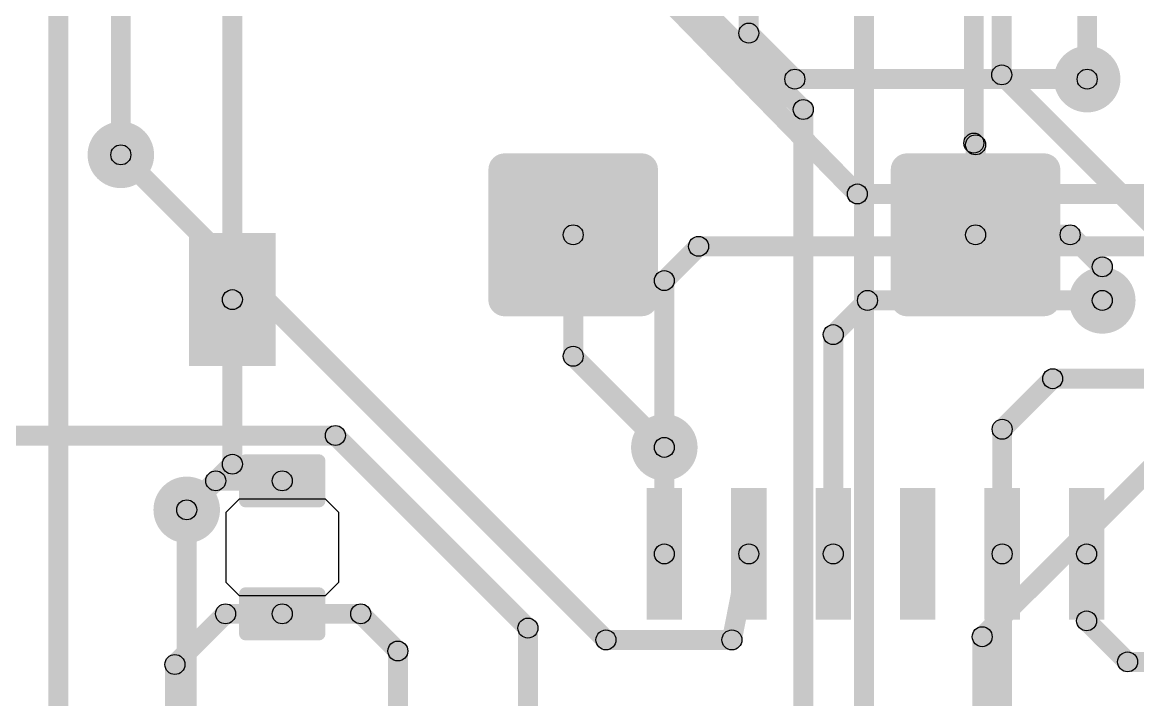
# Model space of a CAD drawing. Header units: millimetres. Extents: x 0 to 3.58, y 0 to 2.95.
# Drawn here: x 1.417 to 2.077, y 0.63 to 1.031 of the extents above; entities that cross this region are included whole.
import ezdxf

# ---------------------------------------------------------------- set-up
doc = ezdxf.new("R2010")
doc.units = ezdxf.units.MM
doc.header["$MEASUREMENT"] = 0
for name, color, linetype in [('BottomLayer', 5, 'Continuous'), ('TopLayer', 1, 'Continuous'), ('ViaHoleLayer', 16, 'Continuous')]:
    doc.layers.add(name, color=color, linetype=linetype)

# ---------------------------------------------------------------- blocks, each defined once
blk = doc.blocks.new('CAPMP7343X310N_16')
at = {"layer": 'TopLayer'}
h = blk.add_hatch(color=1, dxfattribs=at)
edge = h.paths.add_edge_path()
edge.add_arc((-0.15964, -0.03858), 0.00965, 180, 270)
edge.add_line((-0.15964, -0.04823), (-0.07854, -0.04823))
edge.add_arc((-0.07854, -0.03858), 0.00965, 270, 360)
edge.add_line((-0.0689, -0.03858), (-0.0689, 0.03858))
edge.add_arc((-0.07854, 0.03858), 0.00965, 0, 90)
edge.add_line((-0.07854, 0.04823), (-0.15964, 0.04823))
edge.add_arc((-0.15964, 0.03858), 0.00965, 90, 180)
edge.add_line((-0.16929, 0.03858), (-0.16929, -0.03858))
h = blk.add_hatch(color=1, dxfattribs=at)
edge = h.paths.add_edge_path()
edge.add_arc((0.07854, -0.03858), 0.00965, 180, 270)
edge.add_line((0.07854, -0.04823), (0.15965, -0.04823))
edge.add_arc((0.15965, -0.03858), 0.00965, 270, 360)
edge.add_line((0.16929, -0.03858), (0.16929, 0.03858))
edge.add_arc((0.15965, 0.03858), 0.00965, 0, 90)
edge.add_line((0.15965, 0.04823), (0.07854, 0.04823))
edge.add_arc((0.07854, 0.03858), 0.00965, 90, 180)
edge.add_line((0.0689, 0.03858), (0.0689, -0.03858))
blk = doc.blocks.new('SWT_34_24')
at = {"layer": 'TopLayer'}
for points in [[(-0.19586, 0.11417), (-0.11712, 0.11417), (-0.11712, 0.06299), (-0.19586, 0.06299)], [(0.11713, 0.11417), (0.19587, 0.11417), (0.19587, 0.06299), (0.11713, 0.06299)], [(-0.19586, -0.06299), (-0.11712, -0.06299), (-0.11712, -0.11418), (-0.19586, -0.11418)], [(0.11713, -0.06299), (0.19587, -0.06299), (0.19587, -0.11418), (0.11713, -0.11418)]]:
    blk.add_hatch(color=1, dxfattribs=at).paths.add_polyline_path(points)
blk = doc.blocks.new('RES0805_B_40')
at = {"layer": 'BottomLayer'}
h = blk.add_hatch(color=5, dxfattribs=at)
edge = h.paths.add_edge_path()
edge.add_arc((-0.02756, 0.02165), 0.00394, 0, 90)
edge.add_line((-0.02756, 0.02559), (-0.05118, 0.02559))
edge.add_arc((-0.05118, 0.02165), 0.00394, 90, 180)
edge.add_line((-0.05512, 0.02165), (-0.05512, -0.02165))
edge.add_arc((-0.05118, -0.02165), 0.00394, 180, 270)
edge.add_line((-0.05118, -0.02559), (-0.02756, -0.02559))
edge.add_arc((-0.02756, -0.02165), 0.00394, 270, 360)
edge.add_line((-0.02362, -0.02165), (-0.02362, 0.02165))
h = blk.add_hatch(color=5, dxfattribs=at)
edge = h.paths.add_edge_path()
edge.add_arc((0.05118, 0.02165), 0.00394, 0, 90)
edge.add_line((0.05118, 0.02559), (0.02756, 0.02559))
edge.add_arc((0.02756, 0.02165), 0.00394, 90, 180)
edge.add_line((0.02362, 0.02165), (0.02362, -0.02165))
edge.add_arc((0.02756, -0.02165), 0.00394, 180, 270)
edge.add_line((0.02756, -0.02559), (0.05118, -0.02559))
edge.add_arc((0.05118, -0.02165), 0.00394, 270, 360)
edge.add_line((0.05512, -0.02165), (0.05512, 0.02165))
for p, q in [((-0.02067, 0.03346), (-0.02854, 0.02559)), ((0.02067, 0.03346), (-0.02067, 0.03346)), ((0.02854, 0.02559), (0.02067, 0.03346)), ((-0.02854, 0.02559), (-0.02854, -0.02559)), ((0.02854, -0.02559), (0.02854, 0.02559)), ((-0.02854, -0.02559), (-0.02067, -0.03346)), ((0.02067, -0.03346), (0.02854, -0.02559)), ((-0.02067, -0.03346), (0.02067, -0.03346))]:
    blk.add_line(p, q, dxfattribs=at)
blk = doc.blocks.new('SOIC127PX1032X265_28N_B_51')
at = {"layer": 'BottomLayer'}
for points in [[(0.146, -0.0645), (0.224, -0.0645), (0.224, -0.0855), (0.146, -0.0855)], [(0.146, -0.1145), (0.224, -0.1145), (0.224, -0.1355), (0.146, -0.1355)], [(0.146, -0.1645), (0.224, -0.1645), (0.224, -0.1855), (0.146, -0.1855)], [(0.146, -0.2145), (0.224, -0.2145), (0.224, -0.2355), (0.146, -0.2355)], [(0.146, -0.2645), (0.224, -0.2645), (0.224, -0.2855), (0.146, -0.2855)], [(0.146, -0.3145), (0.224, -0.3145), (0.224, -0.3355), (0.146, -0.3355)]]:
    blk.add_hatch(color=5, dxfattribs=at).paths.add_polyline_path(points)

msp = doc.modelspace()

# ---------------------------------------------------------------- hatches: boundary and pattern name
at = {"layer": 'BottomLayer'}
for points in [[(1.85295, 1.02494), (1.84114, 1.02494), (1.84114, 1.08658), (1.85295, 1.08658)], [(1.79282, 1.04254), (1.80127, 1.0508), (1.91555, 0.9338), (1.9071, 0.92554)], [(1.84287, 1.02077), (1.85122, 1.02912), (1.8785, 1.00185), (1.87015, 0.99349)], [(1.87432, 0.99176), (1.87432, 1.00357), (2.04736, 1.00357), (2.04736, 0.99176)], [(1.47115, 0.94867), (1.4795, 0.95702), (1.76667, 0.66985), (1.75832, 0.66149)], [(1.91132, 0.92376), (1.91132, 0.93557), (2.34032, 0.93557), (2.34032, 0.92376)], [(1.80122, 0.87422), (1.79287, 0.88257), (1.81315, 0.90285), (1.8215, 0.89449)], [(1.81732, 0.89276), (1.81732, 0.90457), (2.35732, 0.90457), (2.35732, 0.89276)], [(1.80295, 0.77967), (1.79114, 0.77967), (1.79114, 0.8784), (1.80295, 0.8784)], [(1.91732, 0.86076), (1.91732, 0.87257), (2.05632, 0.87257), (2.05632, 0.86076)], [(1.90122, 0.84222), (1.89287, 0.85057), (1.91315, 0.87085), (1.9215, 0.86249)], [(1.90295, 0.71658), (1.89114, 0.71658), (1.89114, 0.8464), (1.90295, 0.8464)], [(2.02695, 0.8144), (2.02695, 0.82621), (2.30495, 0.82621), (2.30495, 0.8144)], [(2.00122, 0.78622), (1.99287, 0.79457), (2.02278, 0.82448), (2.03113, 0.81613)], [(1.14932, 0.78076), (1.14932, 0.79257), (1.60232, 0.79257), (1.60232, 0.78076)], [(1.59815, 0.78249), (1.6065, 0.79085), (1.7205, 0.67685), (1.71215, 0.66849)], [(2.00295, 0.71658), (1.99114, 0.71658), (1.99114, 0.7904), (2.00295, 0.7904)], [(1.80295, 0.71658), (1.79114, 0.71658), (1.79114, 0.77967), (1.80295, 0.77967)], [(1.5185, 0.73849), (1.51015, 0.74685), (1.52732, 0.76402), (1.53567, 0.75567)], [(1.5315, 0.75394), (1.5315, 0.76575), (1.57087, 0.76575), (1.57087, 0.75394)], [(1.84284, 0.66453), (1.83125, 0.66681), (1.84125, 0.71771), (1.85284, 0.71544)], [(2.00295, 0.60567), (1.99114, 0.60567), (1.99114, 0.71658), (2.00295, 0.71658)], [(2.05295, 0.67694), (2.04114, 0.67694), (2.04114, 0.71658), (2.05295, 0.71658)], [(1.53732, 0.6752), (1.53732, 0.68701), (1.57087, 0.68701), (1.57087, 0.6752)], [(1.57087, 0.6752), (1.57087, 0.68701), (1.61732, 0.68701), (1.61732, 0.6752)], [(1.5115, 0.64693), (1.50315, 0.65528), (1.53315, 0.68528), (1.5415, 0.67693)], [(1.61315, 0.67693), (1.6215, 0.68528), (1.6435, 0.66328), (1.63515, 0.65493)], [(2.04287, 0.67277), (2.05122, 0.68112), (2.0755, 0.65685), (2.06715, 0.64849)], [(1.72223, 0.55367), (1.71042, 0.55367), (1.71042, 0.67267), (1.72223, 0.67267)], [(1.7625, 0.65976), (1.7625, 0.67157), (1.83705, 0.67157), (1.83705, 0.65976)], [(1.64523, 0.40167), (1.63342, 0.40167), (1.63342, 0.6591), (1.64523, 0.6591)], [(2.07132, 0.64676), (2.07132, 0.65857), (2.13232, 0.65857), (2.13232, 0.64676)], [(1.51323, 0.55512), (1.50142, 0.55512), (1.50142, 0.6511), (1.51323, 0.6511)]]:
    msp.add_hatch(color=5, dxfattribs=at).paths.add_polyline_path(points)
h = msp.add_hatch(color=5, dxfattribs=at)
edge = h.paths.add_edge_path()
edge.add_arc((1.84705, 1.02494), 0.00591, 0, 360)
h = msp.add_hatch(color=5, dxfattribs=at)
edge = h.paths.add_edge_path()
edge.add_arc((1.84705, 1.02494), 0.00591, 0, 360)
h = msp.add_hatch(color=5, dxfattribs=at)
edge = h.paths.add_edge_path()
edge.add_arc((2.04736, 0.99767), 0.01969, 0, 360)
h = msp.add_hatch(color=5, dxfattribs=at)
edge = h.paths.add_edge_path()
edge.add_arc((1.87432, 0.99767), 0.00591, 0, 360)
h = msp.add_hatch(color=5, dxfattribs=at)
edge = h.paths.add_edge_path()
edge.add_arc((1.87432, 0.99767), 0.00591, 0, 360)
h = msp.add_hatch(color=5, dxfattribs=at)
edge = h.paths.add_edge_path()
edge.add_arc((2.04736, 0.99767), 0.00591, 0, 360)
h = msp.add_hatch(color=5, dxfattribs=at)
edge = h.paths.add_edge_path()
edge.add_arc((1.47532, 0.95284), 0.01969, 0, 360)
h = msp.add_hatch(color=5, dxfattribs=at)
edge = h.paths.add_edge_path()
edge.add_arc((1.47532, 0.95284), 0.00591, 0, 360)
h = msp.add_hatch(color=5, dxfattribs=at)
edge = h.paths.add_edge_path()
edge.add_arc((1.91132, 0.92967), 0.00591, 0, 360)
h = msp.add_hatch(color=5, dxfattribs=at)
edge = h.paths.add_edge_path()
edge.add_arc((1.91132, 0.92967), 0.00591, 0, 360)
h = msp.add_hatch(color=5, dxfattribs=at)
edge = h.paths.add_edge_path()
edge.add_arc((1.81732, 0.89867), 0.00591, 0, 360)
h = msp.add_hatch(color=5, dxfattribs=at)
edge = h.paths.add_edge_path()
edge.add_arc((1.81732, 0.89867), 0.00591, 0, 360)
h = msp.add_hatch(color=5, dxfattribs=at)
edge = h.paths.add_edge_path()
edge.add_arc((2.05632, 0.86667), 0.01969, 0, 360)
h = msp.add_hatch(color=5, dxfattribs=at)
edge = h.paths.add_edge_path()
edge.add_arc((1.79705, 0.8784), 0.00591, 0, 360)
h = msp.add_hatch(color=5, dxfattribs=at)
edge = h.paths.add_edge_path()
edge.add_arc((1.79705, 0.8784), 0.00591, 0, 360)
h = msp.add_hatch(color=5, dxfattribs=at)
edge = h.paths.add_edge_path()
edge.add_arc((1.91732, 0.86667), 0.00591, 0, 360)
h = msp.add_hatch(color=5, dxfattribs=at)
edge = h.paths.add_edge_path()
edge.add_arc((1.91732, 0.86667), 0.00591, 0, 360)
h = msp.add_hatch(color=5, dxfattribs=at)
edge = h.paths.add_edge_path()
edge.add_arc((2.05632, 0.86667), 0.00591, 0, 360)
h = msp.add_hatch(color=5, dxfattribs=at)
edge = h.paths.add_edge_path()
edge.add_arc((1.89705, 0.8464), 0.00591, 0, 360)
h = msp.add_hatch(color=5, dxfattribs=at)
edge = h.paths.add_edge_path()
edge.add_arc((1.89705, 0.8464), 0.00591, 0, 360)
h = msp.add_hatch(color=5, dxfattribs=at)
edge = h.paths.add_edge_path()
edge.add_arc((2.02695, 0.8203), 0.00591, 0, 360)
h = msp.add_hatch(color=5, dxfattribs=at)
edge = h.paths.add_edge_path()
edge.add_arc((2.02695, 0.8203), 0.00591, 0, 360)
h = msp.add_hatch(color=5, dxfattribs=at)
edge = h.paths.add_edge_path()
edge.add_arc((1.79705, 0.77967), 0.01969, 0, 360)
h = msp.add_hatch(color=5, dxfattribs=at)
edge = h.paths.add_edge_path()
edge.add_arc((1.60232, 0.78667), 0.00591, 0, 360)
h = msp.add_hatch(color=5, dxfattribs=at)
edge = h.paths.add_edge_path()
edge.add_arc((1.60232, 0.78667), 0.00591, 0, 360)
h = msp.add_hatch(color=5, dxfattribs=at)
edge = h.paths.add_edge_path()
edge.add_arc((1.99705, 0.7904), 0.00591, 0, 360)
h = msp.add_hatch(color=5, dxfattribs=at)
edge = h.paths.add_edge_path()
edge.add_arc((1.99705, 0.7904), 0.00591, 0, 360)
h = msp.add_hatch(color=5, dxfattribs=at)
edge = h.paths.add_edge_path()
edge.add_arc((1.79705, 0.77967), 0.00591, 0, 360)
h = msp.add_hatch(color=5, dxfattribs=at)
edge = h.paths.add_edge_path()
edge.add_arc((1.79705, 0.77967), 0.00591, 0, 360)
h = msp.add_hatch(color=5, dxfattribs=at)
edge = h.paths.add_edge_path()
edge.add_arc((1.51432, 0.74267), 0.01969, 0, 360)
h = msp.add_hatch(color=5, dxfattribs=at)
edge = h.paths.add_edge_path()
edge.add_arc((1.5315, 0.75984), 0.00591, 0, 360)
h = msp.add_hatch(color=5, dxfattribs=at)
edge = h.paths.add_edge_path()
edge.add_arc((1.5315, 0.75984), 0.00591, 0, 360)
h = msp.add_hatch(color=5, dxfattribs=at)
edge = h.paths.add_edge_path()
edge.add_arc((1.57087, 0.75984), 0.00591, 0, 360)
h = msp.add_hatch(color=5, dxfattribs=at)
edge = h.paths.add_edge_path()
edge.add_arc((1.51432, 0.74267), 0.00591, 0, 360)
h = msp.add_hatch(color=5, dxfattribs=at)
edge = h.paths.add_edge_path()
edge.add_arc((1.79705, 0.71658), 0.00591, 0, 360)
h = msp.add_hatch(color=5, dxfattribs=at)
edge = h.paths.add_edge_path()
edge.add_arc((1.84705, 0.71658), 0.00591, 0, 360)
h = msp.add_hatch(color=5, dxfattribs=at)
edge = h.paths.add_edge_path()
edge.add_arc((1.89705, 0.71658), 0.00591, 0, 360)
h = msp.add_hatch(color=5, dxfattribs=at)
edge = h.paths.add_edge_path()
edge.add_arc((1.99705, 0.71658), 0.00591, 0, 360)
h = msp.add_hatch(color=5, dxfattribs=at)
edge = h.paths.add_edge_path()
edge.add_arc((1.99705, 0.71658), 0.00591, 0, 360)
h = msp.add_hatch(color=5, dxfattribs=at)
edge = h.paths.add_edge_path()
edge.add_arc((2.04705, 0.71658), 0.00591, 0, 360)
h = msp.add_hatch(color=5, dxfattribs=at)
edge = h.paths.add_edge_path()
edge.add_arc((1.53732, 0.6811), 0.00591, 0, 360)
h = msp.add_hatch(color=5, dxfattribs=at)
edge = h.paths.add_edge_path()
edge.add_arc((1.53732, 0.6811), 0.00591, 0, 360)
h = msp.add_hatch(color=5, dxfattribs=at)
edge = h.paths.add_edge_path()
edge.add_arc((1.57087, 0.6811), 0.00591, 0, 360)
h = msp.add_hatch(color=5, dxfattribs=at)
edge = h.paths.add_edge_path()
edge.add_arc((1.57087, 0.6811), 0.00591, 0, 360)
h = msp.add_hatch(color=5, dxfattribs=at)
edge = h.paths.add_edge_path()
edge.add_arc((1.61732, 0.6811), 0.00591, 0, 360)
h = msp.add_hatch(color=5, dxfattribs=at)
edge = h.paths.add_edge_path()
edge.add_arc((1.61732, 0.6811), 0.00591, 0, 360)
h = msp.add_hatch(color=5, dxfattribs=at)
edge = h.paths.add_edge_path()
edge.add_arc((2.04705, 0.67694), 0.00591, 0, 360)
h = msp.add_hatch(color=5, dxfattribs=at)
edge = h.paths.add_edge_path()
edge.add_arc((2.04705, 0.67694), 0.00591, 0, 360)
h = msp.add_hatch(color=5, dxfattribs=at)
edge = h.paths.add_edge_path()
edge.add_arc((1.71632, 0.67267), 0.00591, 0, 360)
h = msp.add_hatch(color=5, dxfattribs=at)
edge = h.paths.add_edge_path()
edge.add_arc((1.71632, 0.67267), 0.00591, 0, 360)
h = msp.add_hatch(color=5, dxfattribs=at)
edge = h.paths.add_edge_path()
edge.add_arc((1.7625, 0.66567), 0.00591, 0, 360)
h = msp.add_hatch(color=5, dxfattribs=at)
edge = h.paths.add_edge_path()
edge.add_arc((1.7625, 0.66567), 0.00591, 0, 360)
h = msp.add_hatch(color=5, dxfattribs=at)
edge = h.paths.add_edge_path()
edge.add_arc((1.83705, 0.66567), 0.00591, 0, 360)
h = msp.add_hatch(color=5, dxfattribs=at)
edge = h.paths.add_edge_path()
edge.add_arc((1.83705, 0.66567), 0.00591, 0, 360)
h = msp.add_hatch(color=5, dxfattribs=at)
edge = h.paths.add_edge_path()
edge.add_arc((1.63932, 0.6591), 0.00591, 0, 360)
h = msp.add_hatch(color=5, dxfattribs=at)
edge = h.paths.add_edge_path()
edge.add_arc((1.63932, 0.6591), 0.00591, 0, 360)
h = msp.add_hatch(color=5, dxfattribs=at)
edge = h.paths.add_edge_path()
edge.add_arc((1.50732, 0.6511), 0.00591, 0, 360)
h = msp.add_hatch(color=5, dxfattribs=at)
edge = h.paths.add_edge_path()
edge.add_arc((1.50732, 0.6511), 0.00591, 0, 360)
h = msp.add_hatch(color=5, dxfattribs=at)
edge = h.paths.add_edge_path()
edge.add_arc((2.07132, 0.65267), 0.00591, 0, 360)
h = msp.add_hatch(color=5, dxfattribs=at)
edge = h.paths.add_edge_path()
edge.add_arc((2.07132, 0.65267), 0.00591, 0, 360)
at = {"layer": 'TopLayer'}
for points in [[(1.48123, 0.95284), (1.46942, 0.95284), (1.46942, 1.44338), (1.48123, 1.44338)], [(1.44423, 0.55567), (1.43242, 0.55567), (1.43242, 1.28567), (1.44423, 1.28567)], [(2.05327, 0.99767), (2.04146, 0.99767), (2.04146, 1.24746), (2.05327, 1.24746)], [(1.54725, 0.86713), (1.53544, 0.86713), (1.53544, 1.18012), (1.54725, 1.18012)], [(1.73215, 1.11849), (1.7405, 1.12685), (1.8835, 0.98385), (1.87515, 0.97549)], [(2.00272, 1.00018), (1.99091, 1.00018), (1.99091, 1.08967), (2.00272, 1.08967)], [(1.92123, 0.23267), (1.90942, 0.23267), (1.90942, 1.03767), (1.92123, 1.03767)], [(1.98618, 0.95979), (1.97437, 0.95979), (1.97437, 1.04172), (1.98618, 1.04172)], [(1.99264, 0.99601), (2.00099, 1.00436), (2.1015, 0.90385), (2.09315, 0.89549)], [(1.88523, 0.50867), (1.87342, 0.50867), (1.87342, 0.97967), (1.88523, 0.97967)], [(1.9872, 0.90551), (1.97539, 0.90551), (1.97539, 0.95877), (1.9872, 0.95877)], [(1.9761, 0.95561), (1.98445, 0.96397), (1.98547, 0.96294), (1.97712, 0.95459)], [(1.9813, 0.89961), (1.9813, 0.91142), (2.03732, 0.91142), (2.03732, 0.89961)], [(1.74902, 0.83361), (1.73721, 0.83361), (1.73721, 0.90551), (1.74902, 0.90551)], [(2.03315, 0.90134), (2.0415, 0.90969), (2.0605, 0.89069), (2.05215, 0.88234)], [(2.06223, 0.86667), (2.05042, 0.86667), (2.05042, 0.88651), (2.06223, 0.88651)], [(1.54725, 0.76969), (1.53544, 0.76969), (1.53544, 0.86713), (1.54725, 0.86713)], [(1.73894, 0.82943), (1.74729, 0.83778), (1.80122, 0.78385), (1.79287, 0.77549)], [(1.98941, 0.66341), (1.98106, 0.67176), (2.09315, 0.78385), (2.1015, 0.77549)], [(1.5185, 0.73849), (1.51015, 0.74685), (1.53717, 0.77386), (1.54552, 0.76551)], [(1.52023, 0.51993), (1.50842, 0.51993), (1.50842, 0.74267), (1.52023, 0.74267)], [(1.99114, 0.38583), (1.97933, 0.38583), (1.97933, 0.66758), (1.99114, 0.66758)]]:
    msp.add_hatch(color=1, dxfattribs=at).paths.add_polyline_path(points)
h = msp.add_hatch(color=1, dxfattribs=at)
edge = h.paths.add_edge_path()
edge.add_arc((2.04736, 0.99767), 0.01969, 0, 360)
h = msp.add_hatch(color=1, dxfattribs=at)
edge = h.paths.add_edge_path()
edge.add_arc((1.99681, 1.00018), 0.00591, 0, 360)
h = msp.add_hatch(color=1, dxfattribs=at)
edge = h.paths.add_edge_path()
edge.add_arc((1.99681, 1.00018), 0.00591, 0, 360)
h = msp.add_hatch(color=1, dxfattribs=at)
edge = h.paths.add_edge_path()
edge.add_arc((2.04736, 0.99767), 0.00591, 0, 360)
h = msp.add_hatch(color=1, dxfattribs=at)
edge = h.paths.add_edge_path()
edge.add_arc((1.87932, 0.97967), 0.00591, 0, 360)
h = msp.add_hatch(color=1, dxfattribs=at)
edge = h.paths.add_edge_path()
edge.add_arc((1.87932, 0.97967), 0.00591, 0, 360)
h = msp.add_hatch(color=1, dxfattribs=at)
edge = h.paths.add_edge_path()
edge.add_arc((1.47532, 0.95284), 0.01969, 0, 360)
h = msp.add_hatch(color=1, dxfattribs=at)
edge = h.paths.add_edge_path()
edge.add_arc((1.98027, 0.95979), 0.00591, 0, 360)
h = msp.add_hatch(color=1, dxfattribs=at)
edge = h.paths.add_edge_path()
edge.add_arc((1.98027, 0.95979), 0.00591, 0, 360)
h = msp.add_hatch(color=1, dxfattribs=at)
edge = h.paths.add_edge_path()
edge.add_arc((1.9813, 0.95877), 0.00591, 0, 360)
h = msp.add_hatch(color=1, dxfattribs=at)
edge = h.paths.add_edge_path()
edge.add_arc((1.9813, 0.95877), 0.00591, 0, 360)
h = msp.add_hatch(color=1, dxfattribs=at)
edge = h.paths.add_edge_path()
edge.add_arc((1.47532, 0.95284), 0.00591, 0, 360)
h = msp.add_hatch(color=1, dxfattribs=at)
edge = h.paths.add_edge_path()
edge.add_arc((1.74311, 0.90551), 0.00591, 0, 360)
h = msp.add_hatch(color=1, dxfattribs=at)
edge = h.paths.add_edge_path()
edge.add_arc((1.9813, 0.90551), 0.00591, 0, 360)
h = msp.add_hatch(color=1, dxfattribs=at)
edge = h.paths.add_edge_path()
edge.add_arc((1.9813, 0.90551), 0.00591, 0, 360)
h = msp.add_hatch(color=1, dxfattribs=at)
edge = h.paths.add_edge_path()
edge.add_arc((2.03732, 0.90551), 0.00591, 0, 360)
h = msp.add_hatch(color=1, dxfattribs=at)
edge = h.paths.add_edge_path()
edge.add_arc((2.03732, 0.90551), 0.00591, 0, 360)
h = msp.add_hatch(color=1, dxfattribs=at)
edge = h.paths.add_edge_path()
edge.add_arc((2.05632, 0.88651), 0.00591, 0, 360)
h = msp.add_hatch(color=1, dxfattribs=at)
edge = h.paths.add_edge_path()
edge.add_arc((2.05632, 0.88651), 0.00591, 0, 360)
h = msp.add_hatch(color=1, dxfattribs=at)
edge = h.paths.add_edge_path()
edge.add_arc((2.05632, 0.86667), 0.01969, 0, 360)
h = msp.add_hatch(color=1, dxfattribs=at)
edge = h.paths.add_edge_path()
edge.add_arc((1.54134, 0.86713), 0.00591, 0, 360)
h = msp.add_hatch(color=1, dxfattribs=at)
edge = h.paths.add_edge_path()
edge.add_arc((1.54134, 0.86713), 0.00591, 0, 360)
h = msp.add_hatch(color=1, dxfattribs=at)
edge = h.paths.add_edge_path()
edge.add_arc((2.05632, 0.86667), 0.00591, 0, 360)
h = msp.add_hatch(color=1, dxfattribs=at)
edge = h.paths.add_edge_path()
edge.add_arc((1.74311, 0.83361), 0.00591, 0, 360)
h = msp.add_hatch(color=1, dxfattribs=at)
edge = h.paths.add_edge_path()
edge.add_arc((1.74311, 0.83361), 0.00591, 0, 360)
h = msp.add_hatch(color=1, dxfattribs=at)
edge = h.paths.add_edge_path()
edge.add_arc((1.79705, 0.77967), 0.01969, 0, 360)
h = msp.add_hatch(color=1, dxfattribs=at)
edge = h.paths.add_edge_path()
edge.add_arc((1.79705, 0.77967), 0.00591, 0, 360)
h = msp.add_hatch(color=1, dxfattribs=at)
edge = h.paths.add_edge_path()
edge.add_arc((1.54134, 0.76969), 0.00591, 0, 360)
h = msp.add_hatch(color=1, dxfattribs=at)
edge = h.paths.add_edge_path()
edge.add_arc((1.54134, 0.76969), 0.00591, 0, 360)
h = msp.add_hatch(color=1, dxfattribs=at)
edge = h.paths.add_edge_path()
edge.add_arc((1.51432, 0.74267), 0.01969, 0, 360)
h = msp.add_hatch(color=1, dxfattribs=at)
edge = h.paths.add_edge_path()
edge.add_arc((1.51432, 0.74267), 0.00591, 0, 360)
h = msp.add_hatch(color=1, dxfattribs=at)
edge = h.paths.add_edge_path()
edge.add_arc((1.51432, 0.74267), 0.00591, 0, 360)
h = msp.add_hatch(color=1, dxfattribs=at)
edge = h.paths.add_edge_path()
edge.add_arc((1.98524, 0.66758), 0.00591, 0, 360)
h = msp.add_hatch(color=1, dxfattribs=at)
edge = h.paths.add_edge_path()
edge.add_arc((1.98524, 0.66758), 0.00591, 0, 360)
at = {"layer": 'ViaHoleLayer'}
h = msp.add_hatch(color=16, dxfattribs=at)
edge = h.paths.add_edge_path()
edge.add_arc((2.04736, 0.99767), 0.01181, 0, 360)
h = msp.add_hatch(color=16, dxfattribs=at)
edge = h.paths.add_edge_path()
edge.add_arc((1.47532, 0.95284), 0.01181, 0, 360)
h = msp.add_hatch(color=16, dxfattribs=at)
edge = h.paths.add_edge_path()
edge.add_arc((2.05632, 0.86667), 0.01181, 0, 360)
h = msp.add_hatch(color=16, dxfattribs=at)
edge = h.paths.add_edge_path()
edge.add_arc((1.79705, 0.77967), 0.01181, 0, 360)
h = msp.add_hatch(color=16, dxfattribs=at)
edge = h.paths.add_edge_path()
edge.add_arc((1.51432, 0.74267), 0.01181, 0, 360)

# ---------------------------------------------------------------- linework, layer by layer
at = {"layer": 'BottomLayer'}
for centre in [(1.84705, 1.02494), (1.84705, 1.02494), (1.87432, 0.99767), (1.87432, 0.99767), (2.04736, 0.99767), (1.47532, 0.95284), (1.91132, 0.92967), (1.91132, 0.92967), (1.81732, 0.89867), (1.81732, 0.89867), (1.79705, 0.8784), (1.79705, 0.8784), (1.91732, 0.86667), (1.91732, 0.86667), (2.05632, 0.86667), (1.89705, 0.8464), (1.89705, 0.8464), (2.02695, 0.8203), (2.02695, 0.8203), (1.60232, 0.78667), (1.60232, 0.78667), (1.99705, 0.7904), (1.99705, 0.7904), (1.79705, 0.77967), (1.79705, 0.77967), (1.5315, 0.75984), (1.5315, 0.75984), (1.57087, 0.75984), (1.51432, 0.74267), (1.79705, 0.71658), (1.84705, 0.71658), (1.89705, 0.71658), (1.99705, 0.71658), (1.99705, 0.71658), (2.04705, 0.71658), (1.53732, 0.6811), (1.53732, 0.6811), (1.57087, 0.6811), (1.57087, 0.6811), (1.61732, 0.6811), (1.61732, 0.6811), (2.04705, 0.67694), (2.04705, 0.67694), (1.71632, 0.67267), (1.71632, 0.67267), (1.7625, 0.66567), (1.7625, 0.66567), (1.83705, 0.66567), (1.83705, 0.66567), (1.63932, 0.6591), (1.63932, 0.6591), (1.50732, 0.6511), (1.50732, 0.6511), (2.07132, 0.65267), (2.07132, 0.65267)]:
    msp.add_circle(centre, 0.00591, dxfattribs=at)
at = {"layer": 'TopLayer'}
for centre in [(1.99681, 1.00018), (1.99681, 1.00018), (2.04736, 0.99767), (1.87932, 0.97967), (1.87932, 0.97967), (1.98027, 0.95979), (1.98027, 0.95979), (1.9813, 0.95877), (1.9813, 0.95877), (1.47532, 0.95284), (1.74311, 0.90551), (1.9813, 0.90551), (1.9813, 0.90551), (2.03732, 0.90551), (2.03732, 0.90551), (2.05632, 0.88651), (2.05632, 0.88651), (1.54134, 0.86713), (1.54134, 0.86713), (2.05632, 0.86667), (1.74311, 0.83361), (1.74311, 0.83361), (1.79705, 0.77967), (1.54134, 0.76969), (1.54134, 0.76969), (1.51432, 0.74267), (1.51432, 0.74267), (1.98524, 0.66758), (1.98524, 0.66758)]:
    msp.add_circle(centre, 0.00591, dxfattribs=at)

# ---------------------------------------------------------------- block references
for name, p, rotation in [('SWT_34_24', (1.45276, 1.02362), 90), ('SOIC127PX1032X265_28N_B_51', (2.12205, 0.90157), 270), ('CAPMP7343X310N_16', (1.8622, 0.90551), 360), ('RES0805_B_40', (1.57087, 0.72047), 90)]:
    msp.add_blockref(name, p, dxfattribs=dict(rotation=rotation))

doc.saveas('drawing.dxf')
